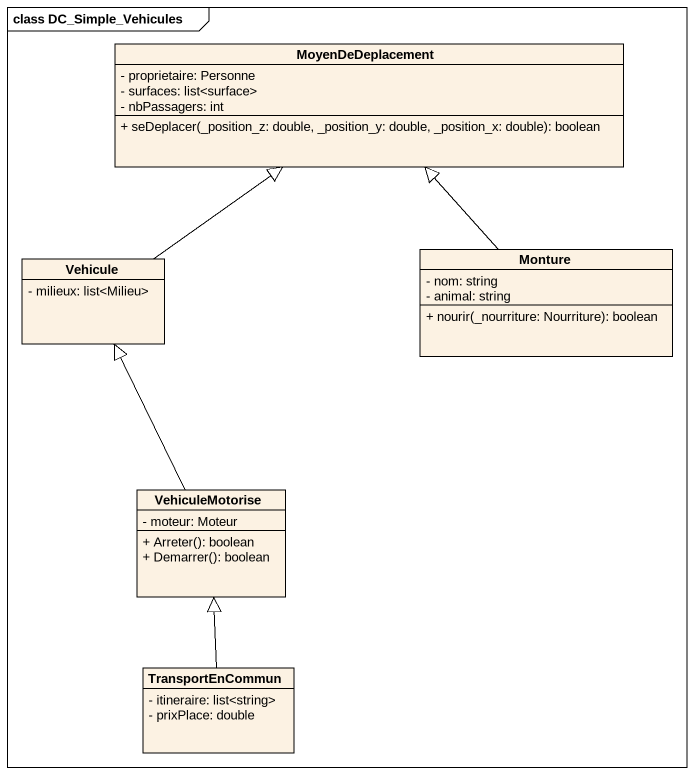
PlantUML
@startuml
mainframe class DC_Simple_Vehicules
hide circle
hide empty members
skinparam classAttributeIconSize 0
class MoyenDeDeplacement {
  - proprietaire: Personne
  - surfaces: list<surface>
  - nbPassagers: int
  + seDeplacer(_position_z: double, _position_y: double, _position_x: double): boolean
}
class Monture {
  - nom: string
  - animal: string
  + nourir(_nourriture: Nourriture): boolean
}
class Vehicule {
  - milieux: list<Milieu>
}
class VehiculeMotorise {
  - moteur: Moteur
  + Arreter(): boolean
  + Demarrer(): boolean
}
class TransportEnCommun {
  - itineraire: list<string>
  - prixPlace: double
}
Monture -up-|> MoyenDeDeplacement
Vehicule -up-|> MoyenDeDeplacement
VehiculeMotorise -up-|> Vehicule
TransportEnCommun -up-|> VehiculeMotorise
@enduml
